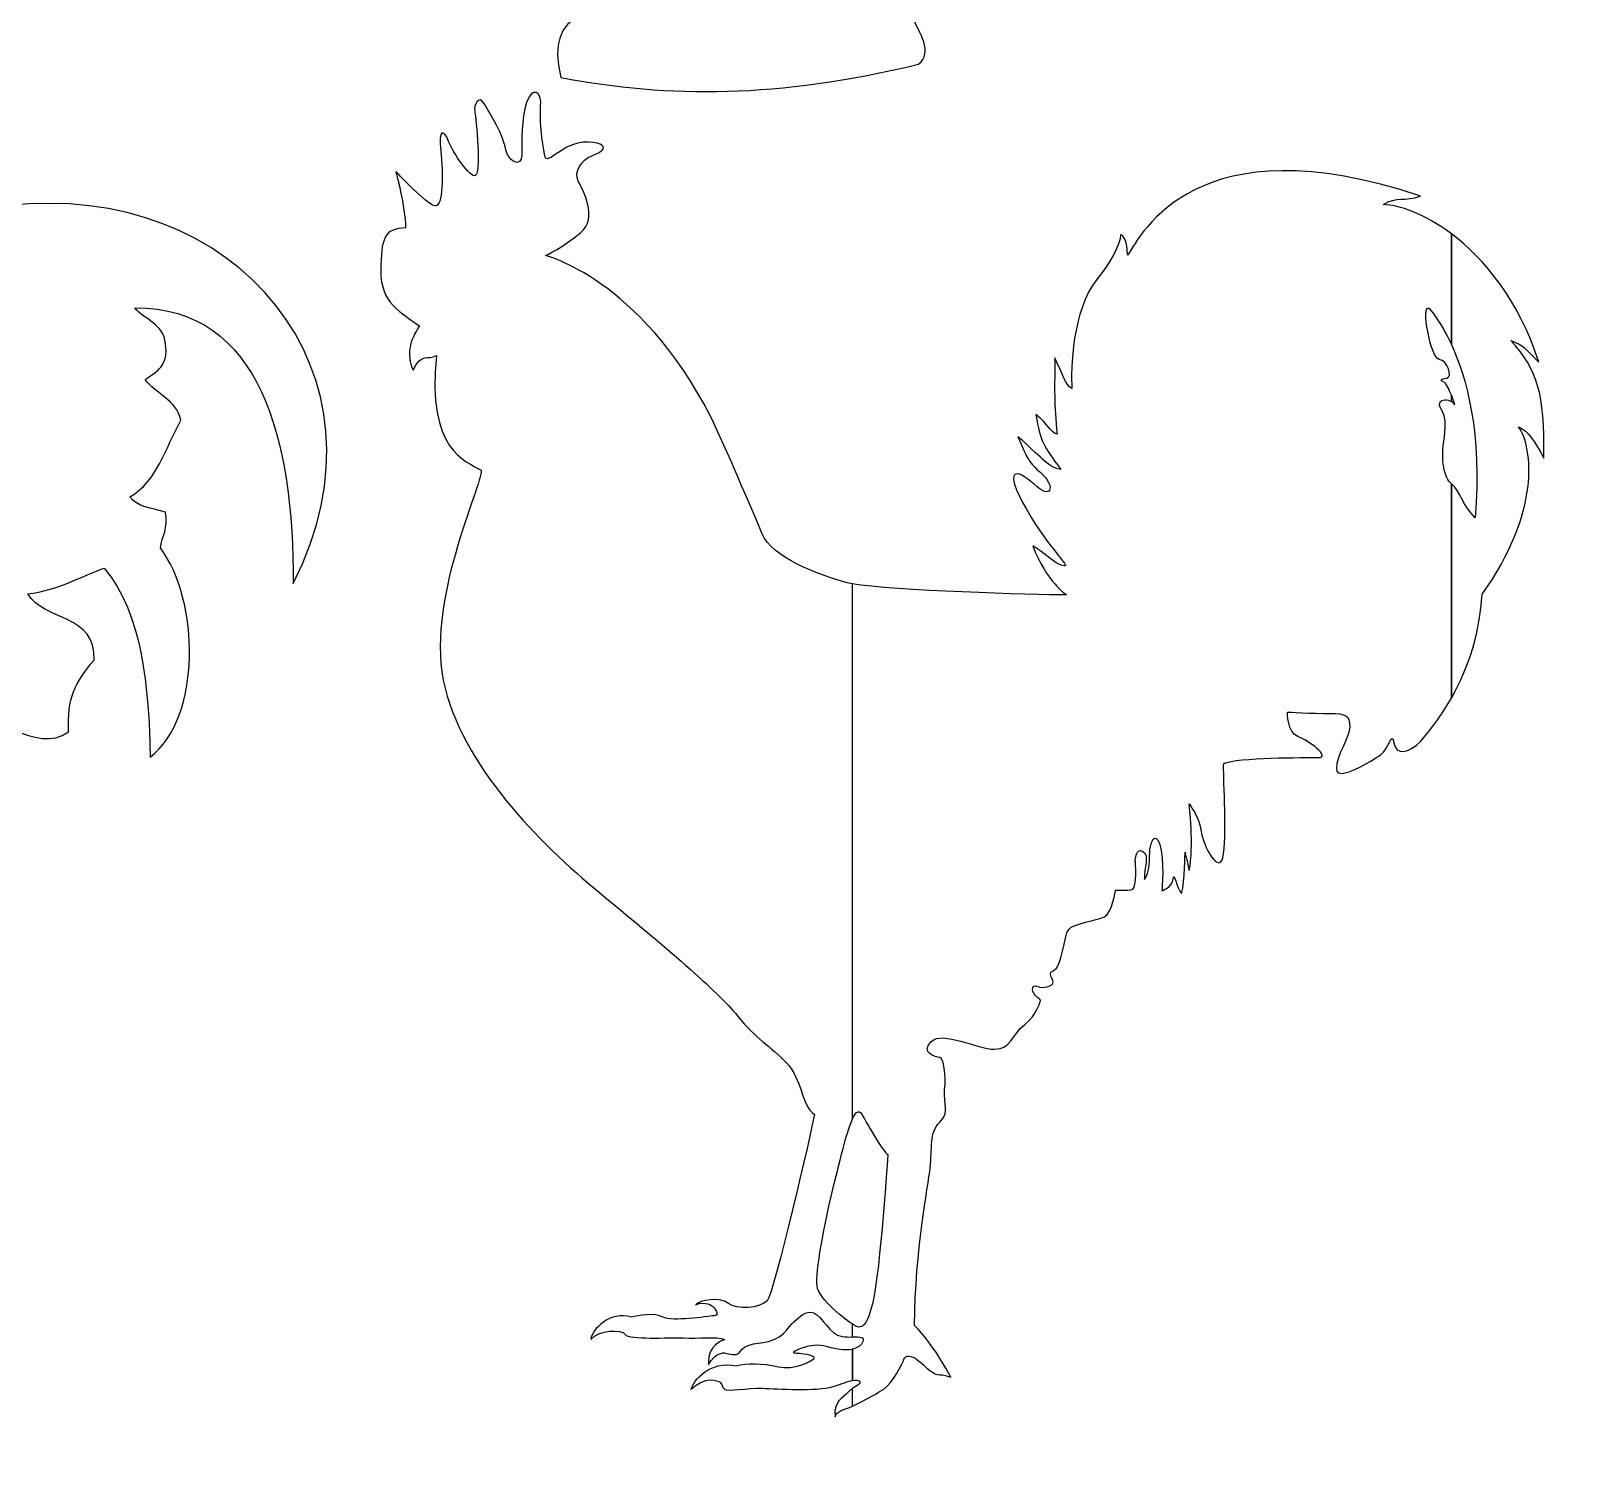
# Model space of a CAD drawing. Header units: centimetres. Extents: x -64 to 65, y -66 to 66.
# Drawn here: x -46.38 to -40.94, y 11.13 to 16.25 of the extents above; entities that cross this region are included whole.
import ezdxf

# ---------------------------------------------------------------- set-up
doc = ezdxf.new("R2010")
doc.units = ezdxf.units.CM
doc.header["$MEASUREMENT"] = 0
doc.layers.add('Layer 1', color=7, linetype='Continuous')

msp = doc.modelspace()

# ---------------------------------------------------------------- linework, layer by layer
at = {"layer": 'Layer 1'}
for points, knots in [([(-40.38433, 16.64581), (-41.00941, 16.62993), (-41.25116, 16.99736), (-41.64957, 17.20813), (-41.64957, 17.20813), (-42.14119, 17.15389), (-42.43927, 17.29314), (-42.8679, 17.30187), (-42.8679, 17.30187), (-43.07499, 17.13412), (-43.15108, 16.83528), (-43.28965, 16.599), (-43.28965, 16.599), (-43.32815, 16.41993), (-43.0637, 16.54378), (-43.10219, 16.36474), (-43.10219, 16.36474), (-43.44988, 16.40654), (-43.13537, 16.21708), (-43.24276, 16.13042), (-43.24276, 16.13042), (-43.74645, 16.01096), (-44.11795, 16.01064), (-44.50794, 16.08356), (-44.50794, 16.08356), (-44.56737, 16.33034), (-44.38634, 16.33677), (-44.17996, 16.31782), (-44.17996, 16.31782), (-44.03507, 16.32237), (-44.32485, 16.50073), (-44.17996, 16.50528), (-44.17996, 16.50528), (-43.65164, 16.50801), (-43.50781, 16.89525), (-43.33647, 17.25503), (-43.33647, 17.25503), (-44.45796, 17.80597), (-46.01667, 18.30966), (-45.6326, 20.0666), (-45.6326, 20.0666), (-45.76299, 20.21937), (-46.10507, 20.00903), (-46.19492, 20.11348), (-46.19492, 20.11348), (-46.21429, 20.35153), (-46.01138, 20.36732), (-45.82006, 20.39465), (-45.82006, 20.39465), (-45.63297, 20.86892), (-45.12116, 21.29796), (-44.50796, 20.91006), (-44.50796, 20.91006), (-44.30905, 20.7842), (-44.13056, 20.4237), (-43.85195, 20.16031), (-43.85195, 20.16031), (-43.25775, 19.59855), (-42.07122, 18.56069), (-41.88385, 17.91106), (-41.88385, 17.91106), (-41.41541, 17.67946), (-39.73023, 17.30269), (-40.38433, 16.64581)], [0, 0, 0, 0, 0.0588235, 0.0588235, 0.0588235, 0.0588235, 0.1176471, 0.1176471, 0.1176471, 0.1176471, 0.1764706, 0.1764706, 0.1764706, 0.1764706, 0.2352941, 0.2352941, 0.2352941, 0.2352941, 0.2941176, 0.2941176, 0.2941176, 0.2941176, 0.3529412, 0.3529412, 0.3529412, 0.3529412, 0.4117647, 0.4117647, 0.4117647, 0.4117647, 0.4705882, 0.4705882, 0.4705882, 0.4705882, 0.5294118, 0.5294118, 0.5294118, 0.5294118, 0.5882353, 0.5882353, 0.5882353, 0.5882353, 0.6470588, 0.6470588, 0.6470588, 0.6470588, 0.7058824, 0.7058824, 0.7058824, 0.7058824, 0.7647059, 0.7647059, 0.7647059, 0.7647059, 0.8235294, 0.8235294, 0.8235294, 0.8235294, 0.8823529, 0.8823529, 0.8823529, 0.8823529, 1, 1, 1, 1]), ([(-46.97127, 13.95092), (-46.91878, 13.853), (-46.86197, 13.75936), (-46.88105, 13.58987), (-46.88105, 13.58987), (-46.92479, 13.60029), (-46.92121, 13.65805), (-46.93521, 13.69816), (-46.93521, 13.69816), (-47.00913, 13.53369), (-46.80461, 13.49202), (-46.7727, 13.37325), (-46.7727, 13.37325), (-46.82509, 13.34145), (-46.77281, 13.06845), (-46.79074, 12.90388), (-46.79074, 12.90388), (-46.86429, 12.8943), (-46.79455, 13.09353), (-46.8449, 13.15661), (-46.8449, 13.15661), (-46.89258, 13.0358), (-46.90282, 12.87753), (-46.95325, 12.75944), (-46.95325, 12.75944), (-47.00421, 12.859), (-46.94981, 13.00833), (-46.95325, 13.12049), (-46.95325, 13.12049), (-47.00312, 13.11623), (-46.95971, 13.01865), (-47.02545, 13.03024), (-47.02545, 13.03024), (-47.01095, 13.09289), (-47.05236, 13.09961), (-47.04349, 13.15661), (-47.04349, 13.15661), (-47.10583, 13.08335), (-47.06974, 12.98196), (-47.02545, 12.92192), (-47.02545, 12.92192), (-47.12311, 12.89046), (-47.06426, 12.82275), (-47.11575, 12.74139), (-47.11575, 12.74139), (-47.25471, 12.66762), (-47.62147, 12.6776), (-47.74758, 12.70527), (-47.74758, 12.70527), (-47.80052, 12.68998), (-47.72408, 12.65987), (-47.74758, 12.61502), (-47.74758, 12.61502), (-48.02018, 12.44039), (-48.00965, 11.89292), (-48.1086, 11.60405), (-48.1086, 11.60405), (-48.07026, 11.53653), (-47.98356, 11.58741), (-47.91003, 11.58598), (-47.91003, 11.58598), (-47.93371, 11.51936), (-48.04507, 11.5405), (-48.09056, 11.49573), (-48.09056, 11.49573), (-48.07654, 11.43752), (-48.05283, 11.38908), (-48.01838, 11.35132), (-48.01838, 11.35132), (-48.07781, 11.29896), (-48.12461, 11.41276), (-48.18086, 11.42352), (-48.18086, 11.42352), (-48.27002, 11.40436), (-48.29275, 11.3188), (-48.37943, 11.29715), (-48.37943, 11.29715), (-48.37472, 11.35263), (-48.34027, 11.37832), (-48.32527, 11.42352), (-48.32527, 11.42352), (-48.42835, 11.51343), (-48.60475, 11.41558), (-48.68635, 11.36931), (-48.68635, 11.36931), (-48.71781, 11.40617), (-48.67288, 11.40476), (-48.70439, 11.44154), (-48.70439, 11.44154), (-48.79512, 11.4526), (-48.91778, 11.42458), (-48.95715, 11.44154), (-48.95715, 11.44154), (-48.80044, 11.60119), (-48.59007, 11.42609), (-48.56001, 11.7665), (-48.56001, 11.7665), (-48.54604, 11.92414), (-48.46188, 12.20402), (-48.48775, 12.3081), (-48.48775, 12.3081), (-48.52405, 12.45373), (-48.77329, 12.53096), (-48.86692, 12.65111), (-48.86692, 12.65111), (-48.9396, 12.74448), (-48.9519, 12.8927), (-49.02935, 12.99412), (-49.02935, 12.99412), (-49.11976, 13.11236), (-49.28253, 13.1643), (-49.37241, 13.28297), (-49.37241, 13.28297), (-49.43774, 13.3693), (-49.46195, 13.53181), (-49.51682, 13.68014), (-49.51682, 13.68014), (-49.58887, 13.87493), (-49.70047, 14.02764), (-49.66123, 14.31199), (-49.66123, 14.31199), (-49.6411, 14.45812), (-49.56826, 14.56459), (-49.51682, 14.74525), (-49.51682, 14.74525), (-49.61818, 14.7281), (-49.85475, 14.7122), (-49.93208, 14.81748), (-49.93208, 14.81748), (-49.98108, 14.97787), (-49.84223, 15.03386), (-49.80569, 15.16051), (-49.80569, 15.16051), (-49.82524, 15.28021), (-49.94126, 15.19252), (-50.05842, 15.21464), (-50.05842, 15.21464), (-49.86877, 15.33791), (-50.00603, 15.7881), (-49.73343, 15.82842), (-49.73343, 15.82842), (-49.72033, 15.88367), (-49.76462, 15.88155), (-49.75153, 15.93674), (-49.75153, 15.93674), (-49.69602, 15.93206), (-49.6703, 15.89758), (-49.62516, 15.88261), (-49.62516, 15.88261), (-49.5778, 15.92555), (-49.5801, 16.01813), (-49.5529, 16.08121), (-49.5529, 16.08121), (-49.49488, 16.05496), (-49.50562, 15.96006), (-49.4807, 15.90068), (-49.4807, 15.90068), (-49.42487, 15.89901), (-49.42691, 15.95518), (-49.42657, 16.009), (-49.42657, 16.009), (-49.3477, 16.0217), (-49.38813, 15.91507), (-49.33632, 15.90068), (-49.33632, 15.90068), (-49.2684, 15.88695), (-49.32386, 15.99651), (-49.24607, 15.97288), (-49.24607, 15.97288), (-49.26009, 15.95685), (-49.26544, 15.93213), (-49.26411, 15.90068), (-49.26411, 15.90068), (-49.06348, 15.87242), (-49.07387, 15.58813), (-49.26411, 15.55765), (-49.26411, 15.55765), (-49.1968, 15.4497), (-49.09631, 15.44483), (-49.01135, 15.37715), (-49.01135, 15.37715), (-48.56407, 15.02065), (-48.589, 14.2628), (-47.67539, 14.36618), (-47.67539, 14.36618), (-47.43343, 14.84047), (-47.1431, 15.54979), (-46.46585, 15.62988), (-46.46585, 15.62988), (-45.66287, 15.72484), (-45.07292, 15.04139), (-45.45493, 14.29397), (-45.45493, 14.29397), (-45.45197, 14.79723), (-45.57005, 15.2729), (-46.01455, 15.26883), (-46.01455, 15.26883), (-45.97962, 15.22552), (-45.91327, 15.21369), (-45.90623, 15.14249), (-45.90623, 15.14249), (-45.89385, 15.06391), (-45.93869, 15.04258), (-45.97841, 15.01615), (-45.97841, 15.01615), (-45.94052, 14.96379), (-45.86821, 14.94585), (-45.85207, 14.87169), (-45.85207, 14.87169), (-45.90599, 14.77522), (-45.93576, 14.65449), (-46.03257, 14.60092), (-46.03257, 14.60092), (-46.0086, 14.56475), (-45.95243, 14.5607), (-45.90623, 14.54673), (-45.90623, 14.54673), (-45.89575, 14.48812), (-45.91851, 14.46275), (-45.9243, 14.42036), (-45.9243, 14.42036), (-45.78523, 14.23468), (-45.77785, 13.82121), (-45.96036, 13.68019), (-45.96036, 13.68019), (-45.9651, 13.92435), (-45.98759, 14.18912), (-46.12287, 14.34816), (-46.12287, 14.34816), (-46.21235, 14.31731), (-46.28559, 14.27021), (-46.39364, 14.25788), (-46.39364, 14.25788), (-46.33562, 14.15945), (-46.15046, 14.18816), (-46.15895, 14.02322), (-46.15895, 14.02322), (-46.22676, 13.94461), (-46.25399, 13.88892), (-46.24923, 13.77044), (-46.24923, 13.77044), (-46.36475, 13.68109), (-46.52673, 13.8699), (-46.59221, 13.77044), (-46.59221, 13.77044), (-46.64531, 13.79558), (-46.6605, 13.85863), (-46.73662, 13.86074), (-46.73662, 13.86074), (-46.76348, 13.83341), (-46.76575, 13.78147), (-46.77276, 13.73437), (-46.77276, 13.73437), (-46.83892, 13.80651), (-46.83567, 13.94817), (-46.97127, 13.95092)], [0, 0, 0, 0, 0.0153846, 0.0153846, 0.0153846, 0.0153846, 0.0307692, 0.0307692, 0.0307692, 0.0307692, 0.0461538, 0.0461538, 0.0461538, 0.0461538, 0.0615385, 0.0615385, 0.0615385, 0.0615385, 0.0769231, 0.0769231, 0.0769231, 0.0769231, 0.0923077, 0.0923077, 0.0923077, 0.0923077, 0.1076923, 0.1076923, 0.1076923, 0.1076923, 0.1230769, 0.1230769, 0.1230769, 0.1230769, 0.1384615, 0.1384615, 0.1384615, 0.1384615, 0.1538462, 0.1538462, 0.1538462, 0.1538462, 0.1692308, 0.1692308, 0.1692308, 0.1692308, 0.1846154, 0.1846154, 0.1846154, 0.1846154, 0.2, 0.2, 0.2, 0.2, 0.2153846, 0.2153846, 0.2153846, 0.2153846, 0.2307692, 0.2307692, 0.2307692, 0.2307692, 0.2461538, 0.2461538, 0.2461538, 0.2461538, 0.2615385, 0.2615385, 0.2615385, 0.2615385, 0.2769231, 0.2769231, 0.2769231, 0.2769231, 0.2923077, 0.2923077, 0.2923077, 0.2923077, 0.3076923, 0.3076923, 0.3076923, 0.3076923, 0.3230769, 0.3230769, 0.3230769, 0.3230769, 0.3384615, 0.3384615, 0.3384615, 0.3384615, 0.3538462, 0.3538462, 0.3538462, 0.3538462, 0.3692308, 0.3692308, 0.3692308, 0.3692308, 0.3846154, 0.3846154, 0.3846154, 0.3846154, 0.4, 0.4, 0.4, 0.4, 0.4153846, 0.4153846, 0.4153846, 0.4153846, 0.4307692, 0.4307692, 0.4307692, 0.4307692, 0.4461538, 0.4461538, 0.4461538, 0.4461538, 0.4615385, 0.4615385, 0.4615385, 0.4615385, 0.4769231, 0.4769231, 0.4769231, 0.4769231, 0.4923077, 0.4923077, 0.4923077, 0.4923077, 0.5076923, 0.5076923, 0.5076923, 0.5076923, 0.5230769, 0.5230769, 0.5230769, 0.5230769, 0.5384615, 0.5384615, 0.5384615, 0.5384615, 0.5538462, 0.5538462, 0.5538462, 0.5538462, 0.5692308, 0.5692308, 0.5692308, 0.5692308, 0.5846154, 0.5846154, 0.5846154, 0.5846154, 0.6, 0.6, 0.6, 0.6, 0.6153846, 0.6153846, 0.6153846, 0.6153846, 0.6307692, 0.6307692, 0.6307692, 0.6307692, 0.6461538, 0.6461538, 0.6461538, 0.6461538, 0.6615385, 0.6615385, 0.6615385, 0.6615385, 0.6769231, 0.6769231, 0.6769231, 0.6769231, 0.6923077, 0.6923077, 0.6923077, 0.6923077, 0.7076923, 0.7076923, 0.7076923, 0.7076923, 0.7230769, 0.7230769, 0.7230769, 0.7230769, 0.7384615, 0.7384615, 0.7384615, 0.7384615, 0.7538462, 0.7538462, 0.7538462, 0.7538462, 0.7692308, 0.7692308, 0.7692308, 0.7692308, 0.7846154, 0.7846154, 0.7846154, 0.7846154, 0.8, 0.8, 0.8, 0.8, 0.8153846, 0.8153846, 0.8153846, 0.8153846, 0.8307692, 0.8307692, 0.8307692, 0.8307692, 0.8461538, 0.8461538, 0.8461538, 0.8461538, 0.8615385, 0.8615385, 0.8615385, 0.8615385, 0.8769231, 0.8769231, 0.8769231, 0.8769231, 0.8923077, 0.8923077, 0.8923077, 0.8923077, 0.9076923, 0.9076923, 0.9076923, 0.9076923, 0.9230769, 0.9230769, 0.9230769, 0.9230769, 0.9384615, 0.9384615, 0.9384615, 0.9384615, 0.9538462, 0.9538462, 0.9538462, 0.9538462, 0.9692308, 0.9692308, 0.9692308, 0.9692308, 1, 1, 1, 1]), ([(-44.56181, 15.45397), (-44.56181, 15.45397), (-44.2309, 15.37425), (-43.97806, 14.88591), (-43.97806, 14.88591), (-43.92602, 14.77434), (-43.83182, 14.55873), (-43.79711, 14.47192), (-43.79711, 14.47192), (-43.76242, 14.38524), (-43.59634, 14.32576), (-43.49964, 14.29843), (-43.49964, 14.29843), (-43.49366, 14.29676), (-43.48593, 14.29504), (-43.47667, 14.29346), (-43.47667, 14.29346), (-43.47667, 14.29346), (-43.47667, 12.4001), (-43.47667, 12.4001), (-43.47667, 12.4001), (-43.49516, 12.35922), (-43.51493, 12.27538), (-43.53848, 12.18251), (-43.53848, 12.18251), (-43.57938, 12.02082), (-43.60669, 11.85908), (-43.60172, 11.81056), (-43.60172, 11.81056), (-43.59677, 11.76209), (-43.49504, 11.68745), (-43.47895, 11.6775), (-43.47895, 11.6775), (-43.47895, 11.6775), (-43.47667, 11.67594), (-43.47667, 11.67594), (-43.47667, 11.67594), (-43.47667, 11.67594), (-43.47667, 11.6299), (-43.47667, 11.6299), (-43.47667, 11.6299), (-43.48754, 11.62971), (-43.49982, 11.62974), (-43.51242, 11.63146), (-43.51242, 11.63146), (-43.55835, 11.63765), (-43.58312, 11.70364), (-43.61291, 11.71483), (-43.61291, 11.71483), (-43.6427, 11.726), (-43.66376, 11.69866), (-43.68361, 11.68371), (-43.68361, 11.68371), (-43.70345, 11.66879), (-43.72081, 11.61653), (-43.80024, 11.60907), (-43.80024, 11.60907), (-43.87962, 11.60158), (-43.86967, 11.57047), (-43.88708, 11.56803), (-43.88708, 11.56803), (-43.90444, 11.56546), (-43.93047, 11.57422), (-43.93047, 11.57422), (-43.93047, 11.57422), (-43.93047, 11.57422), (-43.9627, 11.57422), (-43.98503, 11.53316), (-43.98503, 11.53316), (-43.9863, 11.56547), (-43.98254, 11.59785), (-43.92923, 11.62148), (-43.92923, 11.62148), (-43.95529, 11.6327), (-44.0235, 11.62399), (-44.07435, 11.62645), (-44.07435, 11.62645), (-44.1252, 11.62894), (-44.26787, 11.61899), (-44.28025, 11.63889), (-44.28025, 11.63889), (-44.29269, 11.65876), (-44.37455, 11.65506), (-44.4018, 11.62145), (-44.4018, 11.62145), (-44.39937, 11.65505), (-44.33359, 11.72472), (-44.25792, 11.69982), (-44.25792, 11.69982), (-44.23313, 11.70728), (-44.17733, 11.71596), (-44.14632, 11.69982), (-44.14632, 11.69982), (-44.11526, 11.68368), (-43.99, 11.70233), (-43.96519, 11.70479), (-43.96519, 11.70479), (-43.94037, 11.70728), (-43.97016, 11.73837), (-43.97016, 11.73837), (-43.97016, 11.73837), (-43.97016, 11.73837), (-43.99868, 11.75954), (-44.03093, 11.74334), (-44.03093, 11.74334), (-44.01852, 11.76205), (-43.94161, 11.77199), (-43.9143, 11.74831), (-43.9143, 11.74831), (-43.88705, 11.72471), (-43.80143, 11.73093), (-43.77788, 11.75826), (-43.77788, 11.75826), (-43.75428, 11.78562), (-43.6186, 12.36736), (-43.61119, 12.41689), (-43.61119, 12.41689), (-43.65829, 12.45163), (-43.65331, 12.54085), (-43.71033, 12.60033), (-43.71033, 12.60033), (-43.76735, 12.65983), (-43.81693, 12.68219), (-43.8839, 12.76644), (-43.8839, 12.76644), (-43.95079, 12.85071), (-44.14912, 13.01933), (-44.35237, 13.18535), (-44.35237, 13.18535), (-44.55568, 13.35148), (-44.84074, 13.62414), (-44.91757, 13.92407), (-44.91757, 13.92407), (-44.99443, 14.22403), (-44.78263, 14.64413), (-44.79004, 14.69515), (-44.79004, 14.69515), (-44.84465, 14.72754), (-44.98234, 14.76481), (-44.94757, 15.10068), (-44.94757, 15.10068), (-44.97985, 15.08078), (-44.99842, 15.1156), (-45.0307, 15.04842), (-45.0307, 15.04842), (-45.05552, 15.10689), (-45.04187, 15.15166), (-45.00837, 15.20516), (-45.00837, 15.20516), (-45.07161, 15.25244), (-45.14606, 15.28475), (-45.14479, 15.40045), (-45.14479, 15.40045), (-45.14357, 15.51615), (-45.13365, 15.54848), (-45.05674, 15.55222), (-45.05674, 15.55222), (-45.05801, 15.62683), (-45.09148, 15.75121), (-45.09148, 15.75121), (-45.09148, 15.75121), (-45.09148, 15.75121), (-44.9811, 15.63307), (-44.95257, 15.62934), (-44.95257, 15.62934), (-44.92405, 15.62556), (-44.9228, 15.7438), (-44.93273, 15.82463), (-44.93273, 15.82463), (-44.94265, 15.90554), (-44.91908, 15.89554), (-44.90791, 15.86442), (-44.90791, 15.86442), (-44.89674, 15.83336), (-44.83848, 15.73758), (-44.8124, 15.73634), (-44.8124, 15.73634), (-44.78636, 15.7351), (-44.8087, 15.94279), (-44.8124, 15.96396), (-44.8124, 15.96396), (-44.81616, 15.98513), (-44.79938, 16.02429), (-44.77954, 15.99195), (-44.77954, 15.99195), (-44.7597, 15.95964), (-44.71067, 15.87815), (-44.70323, 15.83214), (-44.70323, 15.83214), (-44.69582, 15.7861), (-44.64619, 15.76118), (-44.64619, 15.80973), (-44.64619, 15.80973), (-44.64619, 15.85825), (-44.64743, 15.94033), (-44.62883, 15.99507), (-44.62883, 15.99507), (-44.6102, 16.04979), (-44.57425, 16.04111), (-44.57922, 15.97769), (-44.57922, 15.97769), (-44.58417, 15.91419), (-44.56805, 15.81965), (-44.56311, 15.80227), (-44.56311, 15.80227), (-44.55814, 15.78489), (-44.5358, 15.80846), (-44.48617, 15.83712), (-44.48617, 15.83712), (-44.43659, 15.8657), (-44.37457, 15.8545), (-44.36213, 15.84334), (-44.36213, 15.84334), (-44.34975, 15.83212), (-44.36091, 15.82217), (-44.39811, 15.80725), (-44.39811, 15.80725), (-44.43531, 15.79227), (-44.46262, 15.74999), (-44.44648, 15.71769), (-44.44648, 15.71769), (-44.43034, 15.68533), (-44.37457, 15.58709), (-44.4378, 15.53486), (-44.4378, 15.53486), (-44.50104, 15.48262), (-44.56181, 15.45397), (-44.56181, 15.45397), (-44.56181, 15.45397), (-44.56181, 15.45397), (-44.56181, 15.45397), (-44.56181, 15.45397)], [0, 0, 0, 0, 0.0169492, 0.0169492, 0.0169492, 0.0169492, 0.0338983, 0.0338983, 0.0338983, 0.0338983, 0.0508475, 0.0508475, 0.0508475, 0.0508475, 0.0677966, 0.0677966, 0.0677966, 0.0677966, 0.0847458, 0.0847458, 0.0847458, 0.0847458, 0.1016949, 0.1016949, 0.1016949, 0.1016949, 0.1186441, 0.1186441, 0.1186441, 0.1186441, 0.1355932, 0.1355932, 0.1355932, 0.1355932, 0.1525424, 0.1525424, 0.1525424, 0.1525424, 0.1694915, 0.1694915, 0.1694915, 0.1694915, 0.1864407, 0.1864407, 0.1864407, 0.1864407, 0.2033898, 0.2033898, 0.2033898, 0.2033898, 0.220339, 0.220339, 0.220339, 0.220339, 0.2372881, 0.2372881, 0.2372881, 0.2372881, 0.2542373, 0.2542373, 0.2542373, 0.2542373, 0.2711864, 0.2711864, 0.2711864, 0.2711864, 0.2881356, 0.2881356, 0.2881356, 0.2881356, 0.3050847, 0.3050847, 0.3050847, 0.3050847, 0.3220339, 0.3220339, 0.3220339, 0.3220339, 0.3389831, 0.3389831, 0.3389831, 0.3389831, 0.3559322, 0.3559322, 0.3559322, 0.3559322, 0.3728814, 0.3728814, 0.3728814, 0.3728814, 0.3898305, 0.3898305, 0.3898305, 0.3898305, 0.4067797, 0.4067797, 0.4067797, 0.4067797, 0.4237288, 0.4237288, 0.4237288, 0.4237288, 0.440678, 0.440678, 0.440678, 0.440678, 0.4576271, 0.4576271, 0.4576271, 0.4576271, 0.4745763, 0.4745763, 0.4745763, 0.4745763, 0.4915254, 0.4915254, 0.4915254, 0.4915254, 0.5084746, 0.5084746, 0.5084746, 0.5084746, 0.5254237, 0.5254237, 0.5254237, 0.5254237, 0.5423729, 0.5423729, 0.5423729, 0.5423729, 0.559322, 0.559322, 0.559322, 0.559322, 0.5762712, 0.5762712, 0.5762712, 0.5762712, 0.5932203, 0.5932203, 0.5932203, 0.5932203, 0.6101695, 0.6101695, 0.6101695, 0.6101695, 0.6271186, 0.6271186, 0.6271186, 0.6271186, 0.6440678, 0.6440678, 0.6440678, 0.6440678, 0.6610169, 0.6610169, 0.6610169, 0.6610169, 0.6779661, 0.6779661, 0.6779661, 0.6779661, 0.6949153, 0.6949153, 0.6949153, 0.6949153, 0.7118644, 0.7118644, 0.7118644, 0.7118644, 0.7288136, 0.7288136, 0.7288136, 0.7288136, 0.7457627, 0.7457627, 0.7457627, 0.7457627, 0.7627119, 0.7627119, 0.7627119, 0.7627119, 0.779661, 0.779661, 0.779661, 0.779661, 0.7966102, 0.7966102, 0.7966102, 0.7966102, 0.8135593, 0.8135593, 0.8135593, 0.8135593, 0.8305085, 0.8305085, 0.8305085, 0.8305085, 0.8474576, 0.8474576, 0.8474576, 0.8474576, 0.8644068, 0.8644068, 0.8644068, 0.8644068, 0.8813559, 0.8813559, 0.8813559, 0.8813559, 0.8983051, 0.8983051, 0.8983051, 0.8983051, 0.9152542, 0.9152542, 0.9152542, 0.9152542, 0.9322034, 0.9322034, 0.9322034, 0.9322034, 0.9491525, 0.9491525, 0.9491525, 0.9491525, 0.9661017, 0.9661017, 0.9661017, 0.9661017, 1, 1, 1, 1]), ([(-43.47665, 14.29345), (-43.33547, 14.26906), (-42.83506, 14.25379), (-42.71878, 14.25379), (-42.71878, 14.25379), (-42.71878, 14.25379), (-42.79048, 14.30086), (-42.83885, 14.42775), (-42.83885, 14.42775), (-42.76445, 14.37796), (-42.7545, 14.36063), (-42.72847, 14.35684), (-42.72847, 14.35684), (-42.70243, 14.35311), (-42.77562, 14.4091), (-42.86119, 14.5571), (-42.86119, 14.5571), (-42.94681, 14.70516), (-42.89717, 14.70389), (-42.83388, 14.64537), (-42.83388, 14.64537), (-42.77064, 14.58695), (-42.76197, 14.63794), (-42.80044, 14.67649), (-42.80044, 14.67649), (-42.83886, 14.71509), (-42.84881, 14.70758), (-42.89098, 14.81333), (-42.89098, 14.81333), (-42.81033, 14.74491), (-42.78798, 14.70639), (-42.73964, 14.69763), (-42.73964, 14.69763), (-42.80044, 14.78224), (-42.81161, 14.7959), (-42.82769, 14.8917), (-42.82769, 14.8917), (-42.78181, 14.85812), (-42.77932, 14.83074), (-42.75202, 14.82201), (-42.75202, 14.82201), (-42.76446, 14.92652), (-42.7607, 14.99124), (-42.7607, 15.09196), (-42.7607, 15.09196), (-42.7272, 15.02603), (-42.72477, 14.99864), (-42.69995, 14.98372), (-42.69995, 14.98372), (-42.70492, 15.05092), (-42.69892, 15.26021), (-42.61219, 15.3693), (-42.61219, 15.3693), (-42.52546, 15.47839), (-42.52792, 15.52792), (-42.52792, 15.52792), (-42.52792, 15.52792), (-42.52792, 15.52792), (-42.5031, 15.52051), (-42.5031, 15.45603), (-42.5031, 15.45603), (-42.45354, 15.5304), (-42.26021, 15.92953), (-41.46694, 15.66426), (-41.46694, 15.66426), (-41.52398, 15.64444), (-41.55124, 15.66426), (-41.59833, 15.63449), (-41.59833, 15.63449), (-41.54353, 15.63341), (-41.45294, 15.60197), (-41.35793, 15.53072), (-41.35793, 15.53072), (-41.35793, 15.53072), (-41.35793, 15.13943), (-41.35793, 15.13943), (-41.35793, 15.13943), (-41.39841, 15.22738), (-41.43723, 15.26762), (-41.43723, 15.26762), (-41.43723, 15.26762), (-41.46573, 15.28474), (-41.43223, 15.09072), (-41.40122, 15.08702), (-41.40122, 15.08702), (-41.37021, 15.08324), (-41.35283, 15.02479), (-41.37397, 15.02109), (-41.37397, 15.02109), (-41.39503, 15.01736), (-41.40122, 15.01485), (-41.38389, 15.00617), (-41.38389, 15.00617), (-41.37537, 15.00188), (-41.3654, 14.97992), (-41.35799, 14.96013), (-41.35799, 14.96013), (-41.35799, 14.96013), (-41.35799, 14.93753), (-41.35799, 14.93753), (-41.35799, 14.93753), (-41.37109, 14.9451), (-41.39244, 14.94814), (-41.39876, 14.93279), (-41.39876, 14.93279), (-41.40749, 14.91162), (-41.3678, 14.90789), (-41.38267, 14.8146), (-41.38267, 14.8146), (-41.39704, 14.72443), (-41.38246, 14.66911), (-41.35798, 14.6464), (-41.35798, 14.6464), (-41.35798, 14.6464), (-41.35798, 13.88908), (-41.35798, 13.88908), (-41.35798, 13.88908), (-41.386, 13.83987), (-41.42159, 13.7883), (-41.46699, 13.73567), (-41.46699, 13.73567), (-41.50916, 13.69352), (-41.55377, 13.68611), (-41.56121, 13.73072), (-41.56121, 13.73072), (-41.56867, 13.77536), (-41.57857, 13.70844), (-41.60831, 13.68857), (-41.60831, 13.68857), (-41.63805, 13.66873), (-41.76449, 13.58943), (-41.76449, 13.63901), (-41.76449, 13.63901), (-41.76449, 13.68857), (-41.71739, 13.74807), (-41.71739, 13.78771), (-41.71739, 13.78771), (-41.71739, 13.82742), (-41.72977, 13.83483), (-41.78928, 13.83483), (-41.78928, 13.83483), (-41.84879, 13.83483), (-41.938, 13.8398), (-41.938, 13.8398), (-41.938, 13.8398), (-41.938, 13.8398), (-41.938, 13.76537), (-41.90085, 13.75302), (-41.90085, 13.75302), (-41.86365, 13.74064), (-41.78187, 13.67867), (-41.82894, 13.67867), (-41.82894, 13.67867), (-41.87604, 13.67867), (-42.11577, 13.68013), (-42.16292, 13.65774), (-42.16292, 13.65774), (-42.16662, 13.62162), (-42.1512, 13.42829), (-42.16358, 13.33905), (-42.16358, 13.33905), (-42.17596, 13.24981), (-42.23795, 13.37128), (-42.24293, 13.41837), (-42.24293, 13.41837), (-42.2479, 13.46547), (-42.28508, 13.51502), (-42.28508, 13.51502), (-42.28508, 13.51502), (-42.28508, 13.51502), (-42.26772, 13.36384), (-42.28508, 13.27954), (-42.28508, 13.27954), (-42.29498, 13.3192), (-42.29995, 13.34399), (-42.29995, 13.34399), (-42.29995, 13.34399), (-42.29995, 13.34399), (-42.29995, 13.24234), (-42.31233, 13.19778), (-42.31233, 13.19778), (-42.32969, 13.21762), (-42.33961, 13.27956), (-42.3421, 13.24982), (-42.3421, 13.24982), (-42.34459, 13.22008), (-42.38176, 13.20765), (-42.38176, 13.20765), (-42.38176, 13.20765), (-42.38176, 13.20765), (-42.37184, 13.32171), (-42.38922, 13.37129), (-42.38922, 13.37129), (-42.40658, 13.42085), (-42.42145, 13.3787), (-42.42393, 13.35396), (-42.42393, 13.35396), (-42.42642, 13.32917), (-42.42393, 13.2672), (-42.44375, 13.24736), (-42.44375, 13.24736), (-42.44624, 13.29194), (-42.42393, 13.32917), (-42.44872, 13.34655), (-42.44872, 13.34655), (-42.47351, 13.36388), (-42.476, 13.31424), (-42.476, 13.31424), (-42.476, 13.31424), (-42.476, 13.31424), (-42.46859, 13.21761), (-42.48592, 13.21261), (-42.48592, 13.21261), (-42.50325, 13.20764), (-42.54542, 13.21018), (-42.54542, 13.21018), (-42.54542, 13.21018), (-42.54542, 13.21018), (-42.5578, 13.13083), (-42.58508, 13.11594), (-42.58508, 13.11594), (-42.61233, 13.10107), (-42.69417, 13.09361), (-42.71152, 13.07128), (-42.71152, 13.07128), (-42.72882, 13.04903), (-42.7338, 12.93745), (-42.76605, 12.9251), (-42.76605, 12.9251), (-42.79828, 12.91269), (-42.74126, 12.88541), (-42.78092, 12.87052), (-42.78092, 12.87052), (-42.82058, 12.85565), (-42.82802, 12.88296), (-42.83794, 12.8656), (-42.83794, 12.8656), (-42.84786, 12.84824), (-42.81069, 12.82091), (-42.81069, 12.82091), (-42.81069, 12.82091), (-42.81069, 12.82091), (-42.82307, 12.76889), (-42.86771, 12.73423), (-42.86771, 12.73423), (-42.91235, 12.69949), (-42.91481, 12.64745), (-42.97428, 12.64745), (-42.97428, 12.64745), (-43.03378, 12.64745), (-43.15774, 12.71439), (-43.19738, 12.67476), (-43.19738, 12.67476), (-43.23707, 12.63505), (-43.18251, 12.62018), (-43.16761, 12.61769), (-43.16761, 12.61769), (-43.15274, 12.6152), (-43.14533, 12.55572), (-43.15025, 12.50368), (-43.15025, 12.50368), (-43.15522, 12.45161), (-43.13043, 12.42684), (-43.16761, 12.38964), (-43.16761, 12.38964), (-43.20484, 12.35247), (-43.19378, 12.29688), (-43.20124, 12.22846), (-43.20124, 12.22846), (-43.2087, 12.16004), (-43.25442, 11.94096), (-43.25686, 11.67077), (-43.25686, 11.67077), (-43.22463, 11.63852), (-43.17751, 11.57904), (-43.12798, 11.48731), (-43.12798, 11.48731), (-43.15523, 11.49723), (-43.15277, 11.49477), (-43.17508, 11.49723), (-43.17508, 11.49723), (-43.19736, 11.49972), (-43.23207, 11.53935), (-43.24945, 11.55179), (-43.24945, 11.55179), (-43.26681, 11.56415), (-43.28911, 11.56666), (-43.29409, 11.55179), (-43.29409, 11.55179), (-43.29901, 11.53689), (-43.33621, 11.46366), (-43.36595, 11.44516), (-43.36595, 11.44516), (-43.38378, 11.4341), (-43.43038, 11.40693), (-43.47345, 11.38642), (-43.47345, 11.38642), (-43.47345, 11.38642), (-43.47686, 11.38489), (-43.47686, 11.38489), (-43.47686, 11.38489), (-43.47686, 11.38489), (-43.47686, 11.44683), (-43.47686, 11.44683), (-43.47686, 11.44683), (-43.46083, 11.45792), (-43.44527, 11.46495), (-43.45183, 11.47345), (-43.45183, 11.47345), (-43.45583, 11.47861), (-43.46382, 11.47877), (-43.47686, 11.47565), (-43.47686, 11.47565), (-43.47686, 11.47565), (-43.47686, 11.58707), (-43.47686, 11.58707), (-43.47686, 11.58707), (-43.46101, 11.59011), (-43.44842, 11.59691), (-43.44188, 11.60906), (-43.44188, 11.60906), (-43.42929, 11.6325), (-43.44807, 11.63044), (-43.47686, 11.62988), (-43.47686, 11.62988), (-43.47686, 11.62988), (-43.47686, 11.67592), (-43.47686, 11.67592), (-43.47686, 11.67592), (-43.46016, 11.6646), (-43.43072, 11.63808), (-43.40468, 11.75088), (-43.40468, 11.75088), (-43.37737, 11.86902), (-43.35134, 12.27576), (-43.35134, 12.27576), (-43.35134, 12.27576), (-43.36621, 12.27954), (-43.43691, 12.40638), (-43.43691, 12.40638), (-43.43691, 12.40638), (-43.45014, 12.43712), (-43.46316, 12.4303), (-43.47686, 12.40008), (-43.47686, 12.40008), (-43.47686, 12.40008), (-43.47686, 14.29345), (-43.47686, 14.29345), (-43.47686, 14.29345), (-43.47686, 14.29345), (-43.47665, 14.29345), (-43.47665, 14.29345)], [0, 0, 0, 0, 0.011236, 0.011236, 0.011236, 0.011236, 0.0224719, 0.0224719, 0.0224719, 0.0224719, 0.0337079, 0.0337079, 0.0337079, 0.0337079, 0.0449438, 0.0449438, 0.0449438, 0.0449438, 0.0561798, 0.0561798, 0.0561798, 0.0561798, 0.0674157, 0.0674157, 0.0674157, 0.0674157, 0.0786517, 0.0786517, 0.0786517, 0.0786517, 0.0898876, 0.0898876, 0.0898876, 0.0898876, 0.1011236, 0.1011236, 0.1011236, 0.1011236, 0.1123596, 0.1123596, 0.1123596, 0.1123596, 0.1235955, 0.1235955, 0.1235955, 0.1235955, 0.1348315, 0.1348315, 0.1348315, 0.1348315, 0.1460674, 0.1460674, 0.1460674, 0.1460674, 0.1573034, 0.1573034, 0.1573034, 0.1573034, 0.1685393, 0.1685393, 0.1685393, 0.1685393, 0.1797753, 0.1797753, 0.1797753, 0.1797753, 0.1910112, 0.1910112, 0.1910112, 0.1910112, 0.2022472, 0.2022472, 0.2022472, 0.2022472, 0.2134831, 0.2134831, 0.2134831, 0.2134831, 0.2247191, 0.2247191, 0.2247191, 0.2247191, 0.2359551, 0.2359551, 0.2359551, 0.2359551, 0.247191, 0.247191, 0.247191, 0.247191, 0.258427, 0.258427, 0.258427, 0.258427, 0.2696629, 0.2696629, 0.2696629, 0.2696629, 0.2808989, 0.2808989, 0.2808989, 0.2808989, 0.2921348, 0.2921348, 0.2921348, 0.2921348, 0.3033708, 0.3033708, 0.3033708, 0.3033708, 0.3146067, 0.3146067, 0.3146067, 0.3146067, 0.3258427, 0.3258427, 0.3258427, 0.3258427, 0.3370787, 0.3370787, 0.3370787, 0.3370787, 0.3483146, 0.3483146, 0.3483146, 0.3483146, 0.3595506, 0.3595506, 0.3595506, 0.3595506, 0.3707865, 0.3707865, 0.3707865, 0.3707865, 0.3820225, 0.3820225, 0.3820225, 0.3820225, 0.3932584, 0.3932584, 0.3932584, 0.3932584, 0.4044944, 0.4044944, 0.4044944, 0.4044944, 0.4157303, 0.4157303, 0.4157303, 0.4157303, 0.4269663, 0.4269663, 0.4269663, 0.4269663, 0.4382022, 0.4382022, 0.4382022, 0.4382022, 0.4494382, 0.4494382, 0.4494382, 0.4494382, 0.4606742, 0.4606742, 0.4606742, 0.4606742, 0.4719101, 0.4719101, 0.4719101, 0.4719101, 0.4831461, 0.4831461, 0.4831461, 0.4831461, 0.494382, 0.494382, 0.494382, 0.494382, 0.505618, 0.505618, 0.505618, 0.505618, 0.5168539, 0.5168539, 0.5168539, 0.5168539, 0.5280899, 0.5280899, 0.5280899, 0.5280899, 0.5393258, 0.5393258, 0.5393258, 0.5393258, 0.5505618, 0.5505618, 0.5505618, 0.5505618, 0.5617978, 0.5617978, 0.5617978, 0.5617978, 0.5730337, 0.5730337, 0.5730337, 0.5730337, 0.5842697, 0.5842697, 0.5842697, 0.5842697, 0.5955056, 0.5955056, 0.5955056, 0.5955056, 0.6067416, 0.6067416, 0.6067416, 0.6067416, 0.6179775, 0.6179775, 0.6179775, 0.6179775, 0.6292135, 0.6292135, 0.6292135, 0.6292135, 0.6404494, 0.6404494, 0.6404494, 0.6404494, 0.6516854, 0.6516854, 0.6516854, 0.6516854, 0.6629213, 0.6629213, 0.6629213, 0.6629213, 0.6741573, 0.6741573, 0.6741573, 0.6741573, 0.6853933, 0.6853933, 0.6853933, 0.6853933, 0.6966292, 0.6966292, 0.6966292, 0.6966292, 0.7078652, 0.7078652, 0.7078652, 0.7078652, 0.7191011, 0.7191011, 0.7191011, 0.7191011, 0.7303371, 0.7303371, 0.7303371, 0.7303371, 0.741573, 0.741573, 0.741573, 0.741573, 0.752809, 0.752809, 0.752809, 0.752809, 0.7640449, 0.7640449, 0.7640449, 0.7640449, 0.7752809, 0.7752809, 0.7752809, 0.7752809, 0.7865169, 0.7865169, 0.7865169, 0.7865169, 0.7977528, 0.7977528, 0.7977528, 0.7977528, 0.8089888, 0.8089888, 0.8089888, 0.8089888, 0.8202247, 0.8202247, 0.8202247, 0.8202247, 0.8314607, 0.8314607, 0.8314607, 0.8314607, 0.8426966, 0.8426966, 0.8426966, 0.8426966, 0.8539326, 0.8539326, 0.8539326, 0.8539326, 0.8651685, 0.8651685, 0.8651685, 0.8651685, 0.8764045, 0.8764045, 0.8764045, 0.8764045, 0.8876404, 0.8876404, 0.8876404, 0.8876404, 0.8988764, 0.8988764, 0.8988764, 0.8988764, 0.9101124, 0.9101124, 0.9101124, 0.9101124, 0.9213483, 0.9213483, 0.9213483, 0.9213483, 0.9325843, 0.9325843, 0.9325843, 0.9325843, 0.9438202, 0.9438202, 0.9438202, 0.9438202, 0.9550562, 0.9550562, 0.9550562, 0.9550562, 0.9662921, 0.9662921, 0.9662921, 0.9662921, 0.9775281, 0.9775281, 0.9775281, 0.9775281, 1, 1, 1, 1]), ([(-41.35795, 15.53078), (-41.24233, 15.44413), (-41.12014, 15.29858), (-41.04802, 15.07681), (-41.04802, 15.07681), (-41.10258, 15.12888), (-41.0976, 15.13385), (-41.14719, 15.15365), (-41.14719, 15.15365), (-41.05297, 15.04708), (-41.02821, 14.97273), (-41.03072, 14.73722), (-41.03072, 14.73722), (-41.06538, 14.8017), (-41.08525, 14.83144), (-41.11996, 14.84879), (-41.11996, 14.84879), (-41.06789, 14.77195), (-41.0431, 14.54634), (-41.24884, 14.25631), (-41.24884, 14.25631), (-41.25461, 14.20239), (-41.26043, 14.06023), (-41.35798, 13.88912), (-41.35798, 13.88912), (-41.35798, 13.88912), (-41.35798, 14.64644), (-41.35798, 14.64644), (-41.35798, 14.64644), (-41.35713, 14.64562), (-41.35626, 14.64496), (-41.35536, 14.64422), (-41.35536, 14.64422), (-41.32932, 14.62311), (-41.3158, 14.56865), (-41.27363, 14.52653), (-41.27363, 14.52653), (-41.24828, 14.82519), (-41.30464, 15.02371), (-41.35798, 15.13949), (-41.35798, 15.13949), (-41.35798, 15.13949), (-41.35797, 15.53078), (-41.35797, 15.53078), (-41.35797, 15.53078), (-41.35797, 15.53078), (-41.35795, 15.53078), (-41.35795, 15.53078)], [0, 0, 0, 0, 0.0769231, 0.0769231, 0.0769231, 0.0769231, 0.1538462, 0.1538462, 0.1538462, 0.1538462, 0.2307692, 0.2307692, 0.2307692, 0.2307692, 0.3076923, 0.3076923, 0.3076923, 0.3076923, 0.3846154, 0.3846154, 0.3846154, 0.3846154, 0.4615385, 0.4615385, 0.4615385, 0.4615385, 0.5384615, 0.5384615, 0.5384615, 0.5384615, 0.6153846, 0.6153846, 0.6153846, 0.6153846, 0.6923077, 0.6923077, 0.6923077, 0.6923077, 0.7692308, 0.7692308, 0.7692308, 0.7692308, 0.8461538, 0.8461538, 0.8461538, 0.8461538, 1, 1, 1, 1]), ([(-41.35795, 14.93753), (-41.353, 14.93467), (-41.34927, 14.93121), (-41.34787, 14.92782), (-41.34787, 14.92782), (-41.34533, 14.92152), (-41.35022, 14.93965), (-41.35795, 14.96015), (-41.35795, 14.96015), (-41.35795, 14.96015), (-41.35795, 14.93753), (-41.35795, 14.93753)], [0, 0, 0, 0, 0.25, 0.25, 0.25, 0.25, 0.5, 0.5, 0.5, 0.5, 1, 1, 1, 1]), ([(-40.84537, 5.98884), (-40.67262, 6.52208), (-40.40002, 7.5506), (-40.84537, 8.02277), (-40.84537, 8.02277), (-41.40787, 7.37991), (-42.47261, 7.23939), (-43.78322, 7.34475), (-43.78322, 7.34475), (-43.96999, 6.70602), (-43.46469, 6.75928), (-43.55719, 6.21487), (-43.55719, 6.21487), (-43.93385, 6.21487), (-44.31054, 6.21487), (-44.6872, 6.21487), (-44.6872, 6.21487), (-44.08712, 7.09503), (-45.30262, 7.76573), (-45.8171, 8.2487), (-45.8171, 8.2487), (-46.38085, 8.13451), (-46.74573, 7.82142), (-47.17298, 7.57071), (-47.17298, 7.57071), (-47.73707, 8.06133), (-47.91831, 8.93472), (-48.7549, 9.15268), (-48.7549, 9.15268), (-48.5639, 9.68507), (-47.76359, 8.96477), (-47.39902, 8.9267), (-47.39902, 8.9267), (-47.98462, 10.15069), (-46.24255, 8.82486), (-46.72103, 10.7346), (-46.72103, 10.7346), (-44.18434, 10.05896), (-39.02888, 11.81082), (-39.03748, 7.79675), (-39.03748, 7.79675), (-40.17963, 7.98764), (-38.91791, 5.75842), (-40.84537, 5.98884)], [0, 0, 0, 0, 0.0833333, 0.0833333, 0.0833333, 0.0833333, 0.1666667, 0.1666667, 0.1666667, 0.1666667, 0.25, 0.25, 0.25, 0.25, 0.3333333, 0.3333333, 0.3333333, 0.3333333, 0.4166667, 0.4166667, 0.4166667, 0.4166667, 0.5, 0.5, 0.5, 0.5, 0.5833333, 0.5833333, 0.5833333, 0.5833333, 0.6666667, 0.6666667, 0.6666667, 0.6666667, 0.75, 0.75, 0.75, 0.75, 0.8333333, 0.8333333, 0.8333333, 0.8333333, 1, 1, 1, 1]), ([(-43.47665, 11.47569), (-43.47665, 11.47569), (-43.47665, 11.58711), (-43.47665, 11.58711), (-43.47665, 11.58711), (-43.50308, 11.58203), (-43.53843, 11.58777), (-43.56947, 11.59791), (-43.56947, 11.59791), (-43.61908, 11.61408), (-43.71335, 11.57304), (-43.6761, 11.5718), (-43.6761, 11.5718), (-43.6389, 11.5705), (-43.60297, 11.56183), (-43.61286, 11.55312), (-43.61286, 11.55312), (-43.62278, 11.54439), (-43.68234, 11.51081), (-43.73938, 11.52452), (-43.73938, 11.52452), (-43.79642, 11.53823), (-43.84976, 11.53696), (-43.88823, 11.52828), (-43.88823, 11.52828), (-43.98004, 11.54693), (-44.04079, 11.47602), (-44.04698, 11.44369), (-44.04698, 11.44369), (-43.99988, 11.49221), (-43.95147, 11.47478), (-43.94279, 11.46856), (-43.94279, 11.46856), (-43.93411, 11.46234), (-43.93782, 11.45239), (-43.92792, 11.44369), (-43.92792, 11.44369), (-43.91802, 11.43501), (-43.84976, 11.44866), (-43.7952, 11.44742), (-43.7952, 11.44742), (-43.74062, 11.44618), (-43.60417, 11.43504), (-43.54586, 11.45366), (-43.54586, 11.45366), (-43.51443, 11.46371), (-43.492, 11.47199), (-43.47665, 11.47569)], [0, 0, 0, 0, 0.0769231, 0.0769231, 0.0769231, 0.0769231, 0.1538462, 0.1538462, 0.1538462, 0.1538462, 0.2307692, 0.2307692, 0.2307692, 0.2307692, 0.3076923, 0.3076923, 0.3076923, 0.3076923, 0.3846154, 0.3846154, 0.3846154, 0.3846154, 0.4615385, 0.4615385, 0.4615385, 0.4615385, 0.5384615, 0.5384615, 0.5384615, 0.5384615, 0.6153846, 0.6153846, 0.6153846, 0.6153846, 0.6923077, 0.6923077, 0.6923077, 0.6923077, 0.7692308, 0.7692308, 0.7692308, 0.7692308, 0.8461538, 0.8461538, 0.8461538, 0.8461538, 1, 1, 1, 1]), ([(-43.47665, 11.38494), (-43.50433, 11.37258), (-43.53338, 11.36944), (-43.53809, 11.34713), (-43.53809, 11.34713), (-43.54425, 11.39944), (-43.50996, 11.41627), (-43.49131, 11.43497), (-43.49131, 11.43497), (-43.48686, 11.43942), (-43.48171, 11.44338), (-43.47665, 11.44688), (-43.47665, 11.44688), (-43.47665, 11.44688), (-43.47665, 11.38494), (-43.47665, 11.38494), (-43.47665, 11.38494), (-43.47665, 11.38494), (-43.47665, 11.38494), (-43.47665, 11.38494)], [0, 0, 0, 0, 0.1666667, 0.1666667, 0.1666667, 0.1666667, 0.3333333, 0.3333333, 0.3333333, 0.3333333, 0.5, 0.5, 0.5, 0.5, 0.6666667, 0.6666667, 0.6666667, 0.6666667, 1, 1, 1, 1])]:
    msp.add_open_spline(points, degree=3, knots=knots, dxfattribs=at)

doc.saveas('drawing.dxf')
